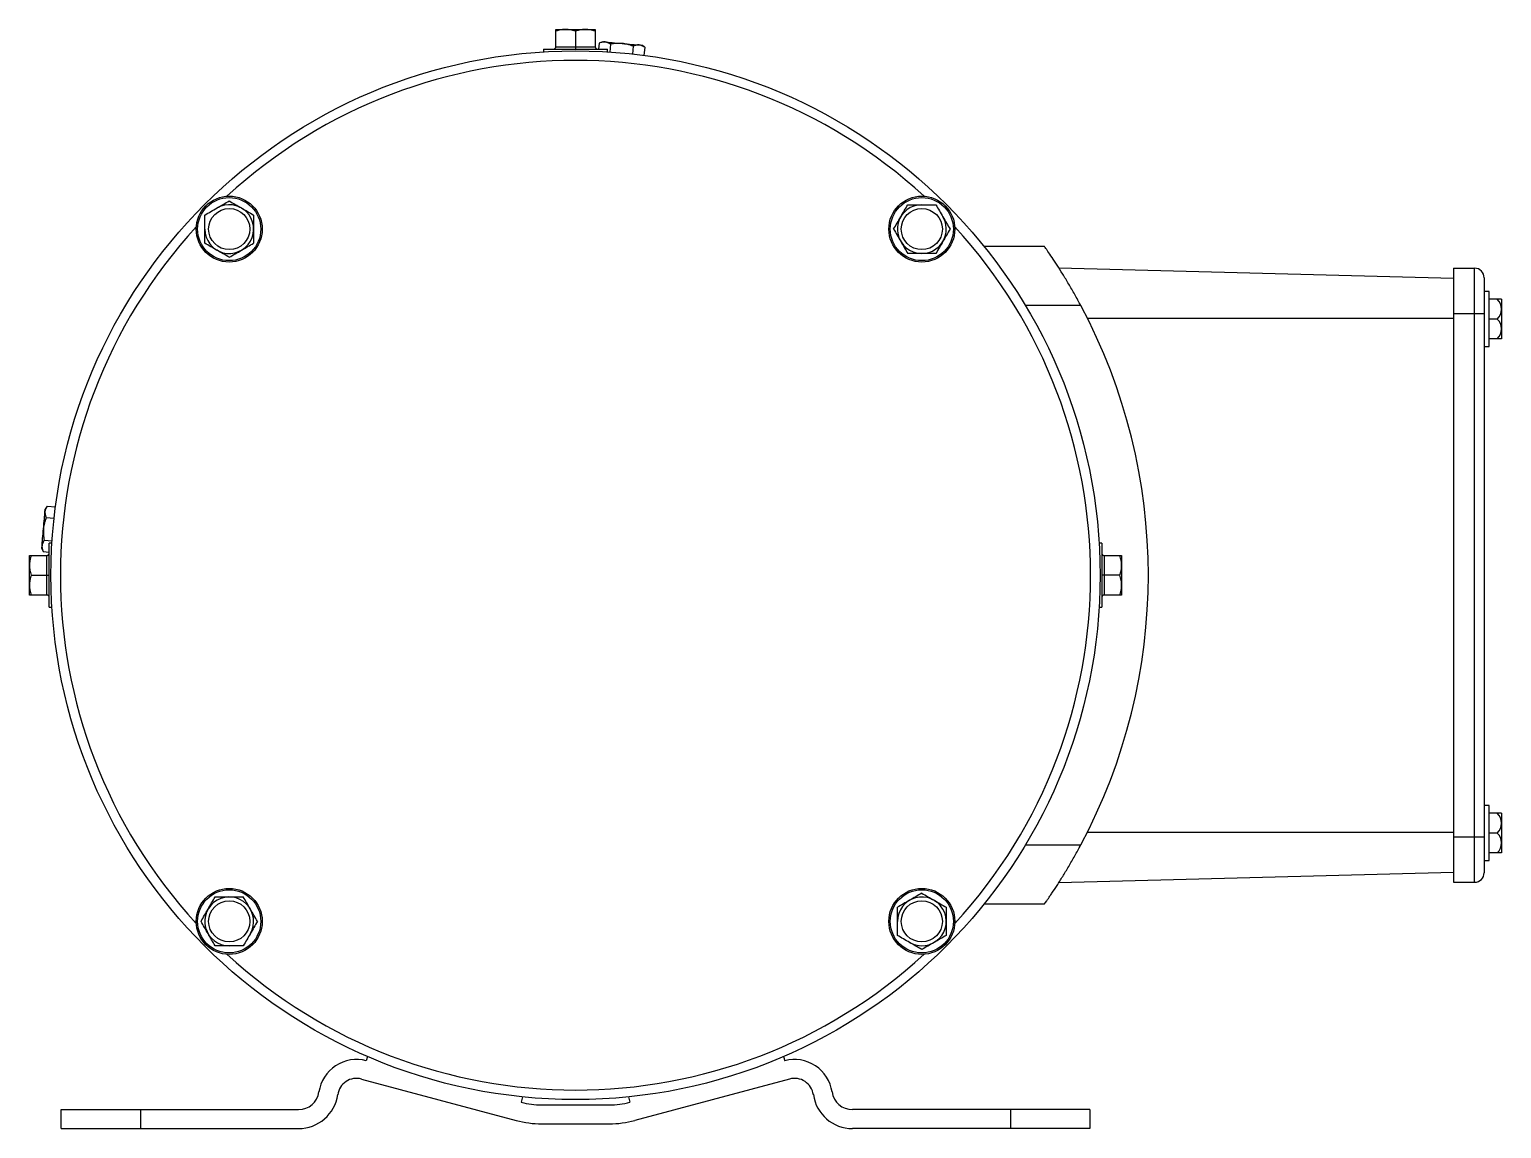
# Paper-space layout '_Left' of a CAD drawing. Header units: inches. Extents: x -3.45 to 5.85, y -3.5 to 3.45.
import ezdxf

# ---------------------------------------------------------------- set-up
doc = ezdxf.new("R2010")
doc.units = ezdxf.units.IN
doc.header["$MEASUREMENT"] = 0

psp = doc.layouts.new('_Left')

# ---------------------------------------------------------------- linework, layer by layer
at = {"color": 7, "linetype": 'Continuous', "lineweight": 25}
for p, q in [((-0.125, 3.341), (-0.125, 3.4398)), ((0, 3.4398), (0, 3.341)), ((0.125, 3.4398), (0.125, 3.341)), ((0.1494, 3.3636), (0.1461, 3.326)), ((0.1696, 3.3731), (0.1494, 3.3636)), ((0.2213, 3.3573), (0.217, 3.3079)), ((0.4371, 3.3384), (0.4187, 3.3513)), ((-0.2028, 3.326), (-0.2028, 3.3088)), ((-0.2028, 3.326), (0.2028, 3.326)), ((-0.125, 3.341), (0.125, 3.341)), ((0.2028, 3.3089), (0.2028, 3.326)), ((0.3651, 3.3447), (0.3607, 3.2953)), ((0.437, 3.3385), (0.4324, 3.2867)), ((2.5812, 2.08), (2.9628, 2.08)), ((3.0545, 1.9428), (5.5491, 1.8775)), ((5.5491, 1.941), (5.5491, -1.941)), ((5.5491, 1.941), (5.6821, 1.941)), ((5.6821, -1.941), (5.6821, 1.941)), ((5.7421, 1.881), (5.7421, -1.881)), ((5.7731, 1.794), (5.7421, 1.794)), ((5.7731, 1.446), (5.7731, 1.794)), ((3.1933, 1.705), (2.8429, 1.705)), ((5.8521, 1.745), (5.7731, 1.745)), ((5.8521, 1.745), (5.8521, 1.495)), ((3.2348, 1.625), (5.5491, 1.625)), ((5.5491, 1.655), (5.7421, 1.655)), ((5.8251, 1.62), (5.7731, 1.62)), ((5.8521, 1.495), (5.7731, 1.495)), ((5.7421, 1.446), (5.7731, 1.446)), ((-3.3384, 0.4371), (-3.3513, 0.4187)), ((-3.3385, 0.437), (-3.2867, 0.4324)), ((-3.3447, 0.3651), (-3.2953, 0.3607)), ((-3.3573, 0.2213), (-3.3079, 0.217)), ((-3.3088, 0.2028), (-3.326, 0.2028)), ((-3.326, -0.2028), (-3.326, 0.2028)), ((3.326, 0.2028), (3.3088, 0.2028)), ((3.326, 0.2028), (3.326, -0.2028)), ((-3.4398, 0.125), (-3.341, 0.125)), ((-3.3731, 0.1696), (-3.3636, 0.1494)), ((-3.3636, 0.1494), (-3.326, 0.1461)), ((-3.341, -0.125), (-3.341, 0.125)), ((3.341, 0.125), (3.341, -0.125)), ((3.341, 0.125), (3.4398, 0.125)), ((3.4398, 0), (3.341, 0)), ((-3.4398, 0), (-3.341, 0)), ((-3.341, -0.125), (-3.4398, -0.125)), ((3.4398, -0.125), (3.341, -0.125)), ((-3.326, -0.2028), (-3.3089, -0.2028)), ((3.3089, -0.2028), (3.326, -0.2028)), ((5.7731, -1.456), (5.7421, -1.456)), ((5.7731, -1.804), (5.7731, -1.456)), ((5.8521, -1.505), (5.7731, -1.505)), ((5.8521, -1.505), (5.8521, -1.755)), ((3.2348, -1.625), (5.5491, -1.625)), ((5.5491, -1.655), (5.7421, -1.655)), ((5.8251, -1.63), (5.7731, -1.63)), ((2.8429, -1.705), (3.1933, -1.705)), ((5.8521, -1.755), (5.7731, -1.755)), ((5.7421, -1.804), (5.7731, -1.804)), ((3.0545, -1.9428), (5.5491, -1.8775)), ((5.5491, -1.941), (5.6821, -1.941)), ((2.9628, -2.08), (2.5812, -2.08)), ((-1.3149, -3.0431), (-1.3221, -3.0697)), ((1.3149, -3.0431), (1.3221, -3.0697)), ((-1.353, -3.1853), (-0.3743, -3.4475)), ((1.353, -3.1853), (0.3743, -3.4475)), ((-0.3343, -3.2981), (-0.3434, -3.332)), ((-0.2139, -3.349), (0.2139, -3.349)), ((0.3343, -3.2981), (0.3434, -3.332)), ((-3.25, -3.4986), (-3.25, -3.379)), ((-3.25, -3.379), (-1.75, -3.379)), ((-2.75, -3.379), (-2.75, -3.4986)), ((3.25, -3.379), (1.75, -3.379)), ((2.75, -3.4986), (2.75, -3.379)), ((3.25, -3.379), (3.25, -3.4986)), ((-3.25, -3.4986), (-1.75, -3.4986)), ((-0.2139, -3.4686), (0.2139, -3.4686)), ((3.25, -3.4986), (1.75, -3.4986))]:
    psp.add_line(p, q, dxfattribs=at)
for centre, radius in [((0, 0), 3.315), ((-2.1885, 2.1885), 0.2085), ((-2.1885, 2.1885), 0.1995), ((2.1885, 2.1885), 0.2085), ((2.1885, 2.1885), 0.1995), ((-2.1885, 2.1885), 0.13), ((2.1885, 2.1885), 0.13), ((-2.1885, -2.1885), 0.2085), ((-2.1885, -2.1885), 0.1995), ((2.1885, -2.1885), 0.2085), ((2.1885, -2.1885), 0.1995), ((-2.1885, -2.1885), 0.13), ((2.1885, -2.1885), 0.13)]:
    psp.add_circle(centre, radius, dxfattribs=at)
for centre, radius, start, end in [((0, 0), 3.255, 47.41345, 132.58655), ((-2.1885, 2.1885), 0.1543, 180, 120), ((2.1885, 2.1885), 0.1543, 90, 30), ((0, 0), 3.255, 137.41345, 222.58655), ((0, 0), 3.255, 317.41345, 42.58655), ((5.6821, 1.881), 0.06, 0, 90), ((0, 0), 3.62, 331.90113, 28.09887), ((5.7638, 1.6814), 0.0883, 0.68537, 46.0185), ((5.7638, 1.6836), 0.0883, 313.9815, 359.31463), ((5.7638, 1.5564), 0.0883, 0.68537, 46.0185), ((5.7638, 1.5586), 0.0883, 313.9815, 359.31463), ((5.7638, -1.5686), 0.0883, 0.68537, 46.0185), ((5.7638, -1.5664), 0.0883, 313.9815, 359.31463), ((5.7638, -1.6936), 0.0883, 0.68537, 46.0185), ((5.7638, -1.6914), 0.0883, 313.9815, 359.31463), ((5.6821, -1.881), 0.06, 270, 0), ((-2.1885, -2.1885), 0.1543, 330, 270), ((2.1885, -2.1885), 0.1542, 240, 180), ((0, 0), 3.255, 227.41345, 312.58655), ((-1.3841, -3.3012), 0.2396, 75, 171.88876), ((1.3841, -3.3012), 0.2396, 8.11124, 105), ((-1.3841, -3.3012), 0.12, 75, 171.88876), ((1.3841, -3.3012), 0.12, 8.11124, 105), ((-1.75, -3.249), 0.13, 270, 351.88876), ((-1.75, -3.249), 0.2496, 270, 351.88876), ((-0.2139, -2.849), 0.5, 255, 270), ((0.2139, -2.849), 0.5, 270, 285), ((1.75, -3.249), 0.2496, 188.11124, 270), ((1.75, -3.249), 0.13, 188.11124, 270), ((-0.2139, -2.849), 0.6196, 255, 270), ((0.2139, -2.849), 0.6196, 270, 285)]:
    psp.add_arc(centre, radius, start, end, dxfattribs=at)
for points, knots in [([(-0.0625, 3.451), (-0.065, 3.451), (-0.0701, 3.4509), (-0.0777, 3.4503), (-0.0855, 3.4495), (-0.0958, 3.4478), (-0.1091, 3.4448), (-0.1196, 3.4415), (-0.125, 3.4398)], [0, 0, 0, 0, 0.11917, 0.239736, 0.361885, 0.4858, 0.734292, 1, 1, 1, 1]), ([(-0.125, 3.4398), (-0.125, 3.4407), (-0.125, 3.4425), (-0.125, 3.4447), (-0.125, 3.4466), (-0.125, 3.4487), (-0.125, 3.4506), (-0.125, 3.4509), (-0.125, 3.451)], [0, 0, 0, 0, 0.135032, 0.265717, 0.392175, 0.514535, 0.760293, 1, 1, 1, 1]), ([(-0.125, 3.451), (-0.125, 3.451), (-0.1192, 3.451), (-0.0973, 3.451), (-0.0814, 3.451), (-0.0625, 3.451)], [0, 0, 0, 0, 0.5, 0.5, 1, 1, 1, 1]), ([(0, 3.4398), (-0.0027, 3.4407), (-0.0082, 3.4425), (-0.0162, 3.4447), (-0.0241, 3.4466), (-0.0344, 3.4487), (-0.0471, 3.4506), (-0.0574, 3.4509), (-0.0625, 3.451)], [0, 0, 0, 0, 0.134916, 0.265485, 0.391827, 0.514071, 0.760071, 1, 1, 1, 1]), ([(-0.0625, 3.451), (-0.0436, 3.451), (-0.0218, 3.451), (0.0218, 3.451), (0.0436, 3.451), (0.0625, 3.451)], [0, 0, 0, 0, 0.5, 0.5, 1, 1, 1, 1]), ([(0.0625, 3.451), (0.06, 3.451), (0.0549, 3.4509), (0.0473, 3.4503), (0.0396, 3.4495), (0.0292, 3.4478), (0.0159, 3.4448), (0.0054, 3.4415), (0, 3.4398)], [0, 0, 0, 0, 0.1191638, 0.2397227, 0.3618656, 0.4857743, 0.7342655, 1, 1, 1, 1]), ([(0.125, 3.4398), (0.1222, 3.4407), (0.1168, 3.4425), (0.1088, 3.4447), (0.1009, 3.4466), (0.0906, 3.4487), (0.0778, 3.4506), (0.0676, 3.4509), (0.0625, 3.451)], [0, 0, 0, 0, 0.135068, 0.265787, 0.392274, 0.514662, 0.760355, 1, 1, 1, 1]), ([(0.0625, 3.451), (0.0814, 3.451), (0.0973, 3.451), (0.1192, 3.451), (0.125, 3.451), (0.125, 3.451)], [0, 0, 0, 0, 0.5, 0.5, 1, 1, 1, 1]), ([(0.125, 3.451), (0.125, 3.451), (0.125, 3.4509), (0.125, 3.4503), (0.125, 3.4495), (0.125, 3.4478), (0.125, 3.4448), (0.125, 3.4415), (0.125, 3.4398)], [0, 0, 0, 0, 0.119134, 0.239661, 0.361771, 0.485644, 0.734213, 1, 1, 1, 1]), ([(0.1863, 3.3716), (0.1849, 3.3717), (0.1819, 3.3719), (0.1775, 3.3717), (0.173, 3.3712), (0.1669, 3.3701), (0.159, 3.3678), (0.1527, 3.365), (0.1494, 3.3636)], [0, 0, 0, 0, 0.119134, 0.239661, 0.361771, 0.485644, 0.734213, 1, 1, 1, 1]), ([(0.2213, 3.3573), (0.2198, 3.3584), (0.2168, 3.3604), (0.2124, 3.363), (0.208, 3.3653), (0.2023, 3.3679), (0.1951, 3.3704), (0.1892, 3.3712), (0.1863, 3.3716)], [0, 0, 0, 0, 0.135032, 0.265717, 0.392175, 0.514535, 0.760293, 1, 1, 1, 1]), ([(0.1863, 3.3716), (0.1972, 3.3706), (0.2131, 3.3693), (0.2507, 3.366), (0.2724, 3.3641), (0.2942, 3.3622)], [0, 0, 0, 0, 0.5, 0.5, 1, 1, 1, 1]), ([(0.2942, 3.3622), (0.2912, 3.3624), (0.2854, 3.3628), (0.2766, 3.363), (0.2676, 3.3629), (0.2556, 3.3623), (0.24, 3.3607), (0.2277, 3.3585), (0.2213, 3.3573)], [0, 0, 0, 0, 0.11917, 0.239736, 0.361885, 0.4858, 0.734292, 1, 1, 1, 1]), ([(0.3651, 3.3447), (0.362, 3.3459), (0.3559, 3.3482), (0.3468, 3.3512), (0.338, 3.3539), (0.3263, 3.3571), (0.3118, 3.3602), (0.3, 3.3615), (0.2942, 3.3622)], [0, 0, 0, 0, 0.134916, 0.265485, 0.391827, 0.514071, 0.760071, 1, 1, 1, 1]), ([(0.2942, 3.3622), (0.3159, 3.3603), (0.3376, 3.3584), (0.3752, 3.3551), (0.3911, 3.3537), (0.402, 3.3527)], [0, 0, 0, 0, 0.5, 0.5, 1, 1, 1, 1]), ([(0.402, 3.3527), (0.4005, 3.3528), (0.3976, 3.353), (0.3932, 3.3528), (0.3887, 3.3523), (0.3826, 3.3512), (0.3747, 3.3489), (0.3683, 3.3462), (0.3651, 3.3447)], [0, 0, 0, 0, 0.119164, 0.239723, 0.361866, 0.485774, 0.734265, 1, 1, 1, 1]), ([(0.437, 3.3385), (0.4355, 3.3395), (0.4325, 3.3415), (0.4281, 3.3441), (0.4237, 3.3464), (0.418, 3.349), (0.4108, 3.3515), (0.4049, 3.3523), (0.402, 3.3527)], [0, 0, 0, 0, 0.135068, 0.265787, 0.392274, 0.514662, 0.760355, 1, 1, 1, 1]), ([(-0.14, 3.326), (-0.1391, 3.326), (-0.1376, 3.3261), (-0.1355, 3.3266), (-0.1334, 3.3275), (-0.1312, 3.3288), (-0.1287, 3.3309), (-0.1267, 3.3338), (-0.1253, 3.3373), (-0.1251, 3.3398), (-0.125, 3.341)], [0, 0, 0, 0, 0.11681, 0.212178, 0.286099, 0.425812, 0.549727, 0.708818, 0.858132, 1, 1, 1, 1]), ([(0, 3.341), (0, 3.3403), (0, 3.3388), (0, 3.3367), (0, 3.3346), (0, 3.3326), (0, 3.3306), (0, 3.3288), (0, 3.3273), (0, 3.3262), (0, 3.3261), (0, 3.326)], [0, 0, 0, 0, 0.084476, 0.171269, 0.260932, 0.353968, 0.450828, 0.574732, 0.714344, 0.833102, 1, 1, 1, 1]), ([(0.125, 3.341), (0.125, 3.3403), (0.1251, 3.3388), (0.1256, 3.3367), (0.1264, 3.3346), (0.1275, 3.3326), (0.1291, 3.3306), (0.1312, 3.3288), (0.1337, 3.3273), (0.1367, 3.3262), (0.1388, 3.3261), (0.14, 3.326)], [0, 0, 0, 0, 0.084476, 0.171269, 0.260932, 0.353968, 0.450828, 0.574732, 0.714344, 0.833102, 1, 1, 1, 1]), ([(-2.2656, 2.3221), (-2.2526, 2.3296), (-2.2393, 2.3373), (-2.2136, 2.3521), (-2.201, 2.3594), (-2.1885, 2.3666)], [0, 0, 0, 0, 0.5, 0.5, 1, 1, 1, 1]), ([(2.0549, 2.2656), (2.0625, 2.2787), (2.07, 2.2918), (2.0848, 2.3175), (2.0922, 2.3302), (2.0994, 2.3427)], [0, 0, 0, 0, 0.5, 0.5, 1, 1, 1, 1]), ([(2.1885, 2.3427), (2.2036, 2.3427), (2.2187, 2.3427), (2.2484, 2.3427), (2.263, 2.3427), (2.2776, 2.3427)], [0, 0, 0, 0, 0.5, 0.5, 1, 1, 1, 1]), ([(2.2776, 2.3427), (2.2848, 2.3302), (2.2922, 2.3173), (2.3071, 2.2916), (2.3145, 2.2787), (2.3221, 2.2656)], [0, 0, 0, 0, 0.5, 0.5, 1, 1, 1, 1]), ([(-2.3427, 2.2776), (-2.3302, 2.2848), (-2.3173, 2.2922), (-2.2916, 2.3071), (-2.2787, 2.3145), (-2.2656, 2.3221)], [0, 0, 0, 0, 0.5, 0.5, 1, 1, 1, 1]), ([(-2.3427, 2.1885), (-2.3427, 2.2036), (-2.3427, 2.2187), (-2.3427, 2.2484), (-2.3427, 2.263), (-2.3427, 2.2776)], [0, 0, 0, 0, 0.5, 0.5, 1, 1, 1, 1]), ([(-2.1114, 2.3221), (-2.0983, 2.3145), (-2.0852, 2.307), (-2.0595, 2.2921), (-2.0468, 2.2848), (-2.0342, 2.2776)], [0, 0, 0, 0, 0.5, 0.5, 1, 1, 1, 1]), ([(2.3221, 2.2656), (2.3296, 2.2526), (2.3373, 2.2393), (2.3521, 2.2136), (2.3594, 2.201), (2.3666, 2.1885)], [0, 0, 0, 0, 0.5, 0.5, 1, 1, 1, 1]), ([(-2.0342, 2.1885), (-2.0342, 2.1734), (-2.0342, 2.1583), (-2.0342, 2.1286), (-2.0342, 2.114), (-2.0342, 2.0994)], [0, 0, 0, 0, 0.5, 0.5, 1, 1, 1, 1]), ([(2.0104, 2.1885), (2.0176, 2.1759), (2.025, 2.1631), (2.0399, 2.1374), (2.0474, 2.1244), (2.0549, 2.1114)], [0, 0, 0, 0, 0.5, 0.5, 1, 1, 1, 1]), ([(-2.2656, 2.0549), (-2.2787, 2.0625), (-2.2918, 2.07), (-2.3175, 2.0848), (-2.3302, 2.0922), (-2.3427, 2.0994)], [0, 0, 0, 0, 0.5, 0.5, 1, 1, 1, 1]), ([(-2.1885, 2.0104), (-2.1759, 2.0176), (-2.1631, 2.025), (-2.1374, 2.0399), (-2.1244, 2.0474), (-2.1114, 2.0549)], [0, 0, 0, 0, 0.5, 0.5, 1, 1, 1, 1]), ([(-2.1114, 2.0549), (-2.0983, 2.0625), (-2.0851, 2.0701), (-2.0594, 2.0849), (-2.0467, 2.0922), (-2.0342, 2.0994)], [0, 0, 0, 0, 0.5, 0.5, 1, 1, 1, 1]), ([(2.0549, 2.1114), (2.0625, 2.0983), (2.0701, 2.0851), (2.0849, 2.0594), (2.0922, 2.0467), (2.0994, 2.0342)], [0, 0, 0, 0, 0.5, 0.5, 1, 1, 1, 1]), ([(2.3221, 2.1114), (2.3145, 2.0983), (2.307, 2.0852), (2.2921, 2.0595), (2.2848, 2.0468), (2.2776, 2.0342)], [0, 0, 0, 0, 0.5, 0.5, 1, 1, 1, 1]), ([(3.1933, 1.705), (3.1807, 1.7287), (3.1679, 1.7519), (3.1424, 1.7974), (3.1296, 1.8196), (3.1103, 1.8521), (3.1039, 1.8629), (3.0911, 1.884), (3.0848, 1.8943), (3.0664, 1.9242), (3.0545, 1.943), (3.0318, 1.9782), (3.0209, 1.9947), (3.0015, 2.0238), (2.9929, 2.0364), (2.982, 2.0524), (2.9787, 2.0571), (2.9731, 2.0652), (2.9707, 2.0687), (2.9668, 2.0742), (2.9653, 2.0764), (2.9633, 2.0793), (2.9628, 2.08), (2.9628, 2.08)], [0, 0, 0, 0, 0.125, 0.125, 0.25, 0.25, 0.3125, 0.3125, 0.375, 0.375, 0.5, 0.5, 0.625, 0.625, 0.75, 0.75, 0.8125, 0.8125, 0.875, 0.875, 0.9375, 0.9375, 1, 1, 1, 1]), ([(2.1885, 2.0342), (2.1734, 2.0342), (2.1583, 2.0342), (2.1286, 2.0342), (2.114, 2.0342), (2.0994, 2.0342)], [0, 0, 0, 0, 0.5, 0.5, 1, 1, 1, 1]), ([(-3.3622, 0.2942), (-3.3603, 0.3159), (-3.3584, 0.3376), (-3.3551, 0.3752), (-3.3537, 0.3911), (-3.3527, 0.402)], [0, 0, 0, 0, 0.5, 0.5, 1, 1, 1, 1]), ([(-3.3527, 0.402), (-3.3528, 0.4005), (-3.353, 0.3976), (-3.3528, 0.3932), (-3.3523, 0.3887), (-3.3512, 0.3826), (-3.3489, 0.3747), (-3.3462, 0.3683), (-3.3447, 0.3651)], [0, 0, 0, 0, 0.119164, 0.239723, 0.361866, 0.485774, 0.734265, 1, 1, 1, 1]), ([(-3.3385, 0.437), (-3.3395, 0.4355), (-3.3415, 0.4325), (-3.3441, 0.4281), (-3.3464, 0.4237), (-3.349, 0.418), (-3.3515, 0.4108), (-3.3523, 0.4049), (-3.3527, 0.402)], [0, 0, 0, 0, 0.135068, 0.265787, 0.392274, 0.514662, 0.760355, 1, 1, 1, 1]), ([(-3.3716, 0.1863), (-3.3706, 0.1972), (-3.3693, 0.2131), (-3.366, 0.2507), (-3.3641, 0.2724), (-3.3622, 0.2942)], [0, 0, 0, 0, 0.5, 0.5, 1, 1, 1, 1]), ([(-3.3622, 0.2942), (-3.3624, 0.2912), (-3.3628, 0.2854), (-3.363, 0.2766), (-3.3629, 0.2676), (-3.3623, 0.2556), (-3.3607, 0.24), (-3.3585, 0.2277), (-3.3573, 0.2213)], [0, 0, 0, 0, 0.11917, 0.239736, 0.361885, 0.4858, 0.734292, 1, 1, 1, 1]), ([(-3.3447, 0.3651), (-3.3459, 0.362), (-3.3482, 0.3559), (-3.3512, 0.3468), (-3.3539, 0.338), (-3.3571, 0.3263), (-3.3602, 0.3118), (-3.3615, 0.3), (-3.3622, 0.2942)], [0, 0, 0, 0, 0.1349157, 0.2654853, 0.3918269, 0.5140709, 0.7600707, 1, 1, 1, 1]), ([(-3.3716, 0.1863), (-3.3717, 0.1849), (-3.3719, 0.1819), (-3.3717, 0.1775), (-3.3712, 0.173), (-3.3701, 0.1669), (-3.3678, 0.159), (-3.365, 0.1527), (-3.3636, 0.1494)], [0, 0, 0, 0, 0.119134, 0.239661, 0.361771, 0.485644, 0.734213, 1, 1, 1, 1]), ([(-3.3573, 0.2213), (-3.3584, 0.2198), (-3.3604, 0.2168), (-3.363, 0.2124), (-3.3653, 0.208), (-3.3679, 0.2023), (-3.3704, 0.1951), (-3.3712, 0.1892), (-3.3716, 0.1863)], [0, 0, 0, 0, 0.135032, 0.265717, 0.392175, 0.514535, 0.760293, 1, 1, 1, 1]), ([(-3.4398, 0.125), (-3.4407, 0.1222), (-3.4425, 0.1168), (-3.4447, 0.1088), (-3.4466, 0.1009), (-3.4487, 0.0906), (-3.4506, 0.0778), (-3.4509, 0.0676), (-3.451, 0.0625)], [0, 0, 0, 0, 0.135068, 0.265787, 0.392274, 0.514662, 0.760355, 1, 1, 1, 1]), ([(-3.451, 0.125), (-3.451, 0.125), (-3.4509, 0.125), (-3.4503, 0.125), (-3.4495, 0.125), (-3.4478, 0.125), (-3.4448, 0.125), (-3.4415, 0.125), (-3.4398, 0.125)], [0, 0, 0, 0, 0.119134, 0.2396613, 0.3617706, 0.4856436, 0.7342133, 1, 1, 1, 1]), ([(-3.451, 0.0625), (-3.451, 0.0814), (-3.451, 0.0973), (-3.451, 0.1192), (-3.451, 0.125), (-3.451, 0.125)], [0, 0, 0, 0, 0.5, 0.5, 1, 1, 1, 1]), ([(-3.341, 0.125), (-3.3403, 0.125), (-3.3388, 0.1251), (-3.3367, 0.1256), (-3.3346, 0.1264), (-3.3326, 0.1275), (-3.3306, 0.1291), (-3.3288, 0.1312), (-3.3273, 0.1337), (-3.3262, 0.1367), (-3.3261, 0.1388), (-3.326, 0.14)], [0, 0, 0, 0, 0.084476, 0.171269, 0.260932, 0.353968, 0.450828, 0.574732, 0.714344, 0.833102, 1, 1, 1, 1]), ([(3.326, 0.14), (3.326, 0.1391), (3.3261, 0.1376), (3.3266, 0.1355), (3.3275, 0.1334), (3.3288, 0.1312), (3.3309, 0.1287), (3.3338, 0.1267), (3.3373, 0.1253), (3.3398, 0.1251), (3.341, 0.125)], [0, 0, 0, 0, 0.1168102, 0.2121776, 0.2860986, 0.4258117, 0.549727, 0.7088181, 0.8581317, 1, 1, 1, 1]), ([(3.451, 0.0625), (3.451, 0.065), (3.4509, 0.0701), (3.4503, 0.0777), (3.4495, 0.0855), (3.4478, 0.0958), (3.4448, 0.1091), (3.4415, 0.1196), (3.4398, 0.125)], [0, 0, 0, 0, 0.11917, 0.239736, 0.361885, 0.4858, 0.734292, 1, 1, 1, 1]), ([(3.4398, 0.125), (3.4407, 0.125), (3.4425, 0.125), (3.4447, 0.125), (3.4466, 0.125), (3.4487, 0.125), (3.4506, 0.125), (3.4509, 0.125), (3.451, 0.125)], [0, 0, 0, 0, 0.135032, 0.265717, 0.392175, 0.514535, 0.760293, 1, 1, 1, 1]), ([(3.451, 0.125), (3.451, 0.125), (3.451, 0.1192), (3.451, 0.0973), (3.451, 0.0814), (3.451, 0.0625)], [0, 0, 0, 0, 0.5, 0.5, 1, 1, 1, 1]), ([(-3.451, 0.0625), (-3.451, 0.06), (-3.4509, 0.0549), (-3.4503, 0.0473), (-3.4495, 0.0396), (-3.4478, 0.0292), (-3.4448, 0.0159), (-3.4415, 0.0054), (-3.4398, 0)], [0, 0, 0, 0, 0.119164, 0.239723, 0.361866, 0.485774, 0.734265, 1, 1, 1, 1]), ([(-3.451, -0.0625), (-3.451, -0.0436), (-3.451, -0.0218), (-3.451, 0.0218), (-3.451, 0.0436), (-3.451, 0.0625)], [0, 0, 0, 0, 0.5, 0.5, 1, 1, 1, 1]), ([(-3.341, 0), (-3.3403, 0), (-3.3388, 0), (-3.3367, 0), (-3.3346, 0), (-3.3326, 0), (-3.3306, 0), (-3.3288, 0), (-3.3273, 0), (-3.3262, 0), (-3.3261, 0), (-3.326, 0)], [0, 0, 0, 0, 0.084476, 0.171269, 0.260932, 0.353968, 0.450828, 0.574732, 0.714344, 0.833102, 1, 1, 1, 1]), ([(3.341, 0), (3.3403, 0), (3.3388, 0), (3.3367, 0), (3.3346, 0), (3.3326, 0), (3.3306, 0), (3.3288, 0), (3.3273, 0), (3.3262, 0), (3.3261, 0), (3.326, 0)], [0, 0, 0, 0, 0.084476, 0.171269, 0.260932, 0.353968, 0.450828, 0.574732, 0.714344, 0.833102, 1, 1, 1, 1]), ([(3.4398, 0), (3.4407, 0.0027), (3.4425, 0.0082), (3.4447, 0.0162), (3.4466, 0.0241), (3.4487, 0.0344), (3.4506, 0.0471), (3.4509, 0.0574), (3.451, 0.0625)], [0, 0, 0, 0, 0.134916, 0.265485, 0.391827, 0.514071, 0.760071, 1, 1, 1, 1]), ([(3.451, -0.0625), (3.451, -0.06), (3.4509, -0.0549), (3.4503, -0.0473), (3.4495, -0.0396), (3.4478, -0.0292), (3.4448, -0.0159), (3.4415, -0.0054), (3.4398, 0)], [0, 0, 0, 0, 0.119164, 0.239723, 0.361866, 0.485774, 0.734265, 1, 1, 1, 1]), ([(3.451, 0.0625), (3.451, 0.0436), (3.451, 0.0218), (3.451, -0.0218), (3.451, -0.0436), (3.451, -0.0625)], [0, 0, 0, 0, 0.5, 0.5, 1, 1, 1, 1]), ([(-3.4398, 0), (-3.4407, -0.0027), (-3.4425, -0.0082), (-3.4447, -0.0162), (-3.4466, -0.0241), (-3.4487, -0.0344), (-3.4506, -0.0471), (-3.4509, -0.0574), (-3.451, -0.0625)], [0, 0, 0, 0, 0.1349157, 0.2654853, 0.3918269, 0.5140709, 0.7600707, 1, 1, 1, 1]), ([(-3.451, -0.0625), (-3.451, -0.065), (-3.4509, -0.0701), (-3.4503, -0.0777), (-3.4495, -0.0855), (-3.4478, -0.0958), (-3.4448, -0.1091), (-3.4415, -0.1196), (-3.4398, -0.125)], [0, 0, 0, 0, 0.11917, 0.239736, 0.361885, 0.4858, 0.734292, 1, 1, 1, 1]), ([(-3.451, -0.125), (-3.451, -0.125), (-3.451, -0.1192), (-3.451, -0.0973), (-3.451, -0.0814), (-3.451, -0.0625)], [0, 0, 0, 0, 0.5, 0.5, 1, 1, 1, 1]), ([(3.4398, -0.125), (3.4407, -0.1222), (3.4425, -0.1168), (3.4447, -0.1088), (3.4466, -0.1009), (3.4487, -0.0906), (3.4506, -0.0778), (3.4509, -0.0676), (3.451, -0.0625)], [0, 0, 0, 0, 0.135068, 0.265787, 0.392274, 0.514662, 0.760355, 1, 1, 1, 1]), ([(3.451, -0.0625), (3.451, -0.0814), (3.451, -0.0973), (3.451, -0.1192), (3.451, -0.125), (3.451, -0.125)], [0, 0, 0, 0, 0.5, 0.5, 1, 1, 1, 1]), ([(-3.4398, -0.125), (-3.4407, -0.125), (-3.4425, -0.125), (-3.4447, -0.125), (-3.4466, -0.125), (-3.4487, -0.125), (-3.4506, -0.125), (-3.4509, -0.125), (-3.451, -0.125)], [0, 0, 0, 0, 0.135032, 0.265717, 0.392175, 0.514535, 0.760293, 1, 1, 1, 1]), ([(-3.326, -0.14), (-3.326, -0.1391), (-3.3261, -0.1376), (-3.3266, -0.1355), (-3.3275, -0.1334), (-3.3288, -0.1312), (-3.3309, -0.1287), (-3.3338, -0.1267), (-3.3373, -0.1253), (-3.3398, -0.1251), (-3.341, -0.125)], [0, 0, 0, 0, 0.11681, 0.212178, 0.286099, 0.425812, 0.549727, 0.708818, 0.858132, 1, 1, 1, 1]), ([(3.341, -0.125), (3.3403, -0.125), (3.3388, -0.1251), (3.3367, -0.1256), (3.3346, -0.1264), (3.3326, -0.1275), (3.3306, -0.1291), (3.3288, -0.1312), (3.3273, -0.1337), (3.3262, -0.1367), (3.3261, -0.1388), (3.326, -0.14)], [0, 0, 0, 0, 0.084476, 0.171269, 0.260932, 0.353968, 0.450828, 0.574732, 0.714344, 0.833102, 1, 1, 1, 1]), ([(3.451, -0.125), (3.451, -0.125), (3.4509, -0.125), (3.4503, -0.125), (3.4495, -0.125), (3.4478, -0.125), (3.4448, -0.125), (3.4415, -0.125), (3.4398, -0.125)], [0, 0, 0, 0, 0.119134, 0.239661, 0.361771, 0.485644, 0.734213, 1, 1, 1, 1]), ([(2.9628, -2.08), (2.9628, -2.08), (2.9648, -2.0771), (2.9706, -2.0688), (2.973, -2.0653), (2.9787, -2.0572), (2.9819, -2.0525), (2.9891, -2.042), (2.993, -2.0362), (3.0016, -2.0236), (3.0062, -2.0167), (3.0208, -1.9949), (3.0314, -1.9788), (3.0485, -1.9523), (3.0544, -1.943), (3.0663, -1.9241), (3.0724, -1.9144), (3.0909, -1.8845), (3.1036, -1.8636), (3.1294, -1.8198), (3.1423, -1.7975), (3.168, -1.7519), (3.1807, -1.7287), (3.1933, -1.705)], [0, 0, 0, 0, 0.125, 0.125, 0.1875, 0.1875, 0.25, 0.25, 0.3125, 0.3125, 0.375, 0.375, 0.5, 0.5, 0.5625, 0.5625, 0.625, 0.625, 0.75, 0.75, 0.875, 0.875, 1, 1, 1, 1]), ([(-2.3221, -2.1114), (-2.3145, -2.0983), (-2.307, -2.0852), (-2.2921, -2.0595), (-2.2848, -2.0468), (-2.2776, -2.0342)], [0, 0, 0, 0, 0.5, 0.5, 1, 1, 1, 1]), ([(-2.1885, -2.0342), (-2.1734, -2.0342), (-2.1583, -2.0342), (-2.1286, -2.0342), (-2.114, -2.0342), (-2.0994, -2.0342)], [0, 0, 0, 0, 0.5, 0.5, 1, 1, 1, 1]), ([(-2.0549, -2.1114), (-2.0625, -2.0983), (-2.0701, -2.0851), (-2.0849, -2.0594), (-2.0922, -2.0467), (-2.0994, -2.0342)], [0, 0, 0, 0, 0.5, 0.5, 1, 1, 1, 1]), ([(2.1885, -2.0104), (2.1759, -2.0176), (2.1631, -2.025), (2.1374, -2.0399), (2.1244, -2.0474), (2.1114, -2.0549)], [0, 0, 0, 0, 0.5, 0.5, 1, 1, 1, 1]), ([(-2.0104, -2.1885), (-2.0176, -2.1759), (-2.025, -2.1631), (-2.0399, -2.1374), (-2.0474, -2.1244), (-2.0549, -2.1114)], [0, 0, 0, 0, 0.5, 0.5, 1, 1, 1, 1]), ([(2.1114, -2.0549), (2.0983, -2.0625), (2.0851, -2.0701), (2.0594, -2.0849), (2.0467, -2.0922), (2.0342, -2.0994)], [0, 0, 0, 0, 0.5, 0.5, 1, 1, 1, 1]), ([(2.0342, -2.1885), (2.0342, -2.1734), (2.0342, -2.1583), (2.0342, -2.1286), (2.0342, -2.114), (2.0342, -2.0994)], [0, 0, 0, 0, 0.5, 0.5, 1, 1, 1, 1]), ([(2.2656, -2.0549), (2.2787, -2.0625), (2.2918, -2.07), (2.3175, -2.0848), (2.3302, -2.0922), (2.3427, -2.0994)], [0, 0, 0, 0, 0.5, 0.5, 1, 1, 1, 1]), ([(-2.3221, -2.2656), (-2.3296, -2.2526), (-2.3373, -2.2393), (-2.3521, -2.2136), (-2.3594, -2.201), (-2.3666, -2.1885)], [0, 0, 0, 0, 0.5, 0.5, 1, 1, 1, 1]), ([(2.3427, -2.1885), (2.3427, -2.2036), (2.3427, -2.2187), (2.3427, -2.2484), (2.3427, -2.263), (2.3427, -2.2776)], [0, 0, 0, 0, 0.5, 0.5, 1, 1, 1, 1]), ([(-2.2776, -2.3427), (-2.2848, -2.3302), (-2.2922, -2.3173), (-2.3071, -2.2916), (-2.3145, -2.2787), (-2.3221, -2.2656)], [0, 0, 0, 0, 0.5, 0.5, 1, 1, 1, 1]), ([(-2.0549, -2.2656), (-2.0625, -2.2787), (-2.07, -2.2918), (-2.0848, -2.3175), (-2.0922, -2.3302), (-2.0994, -2.3427)], [0, 0, 0, 0, 0.5, 0.5, 1, 1, 1, 1]), ([(2.1114, -2.3221), (2.0983, -2.3145), (2.0852, -2.307), (2.0595, -2.2921), (2.0468, -2.2848), (2.0342, -2.2776)], [0, 0, 0, 0, 0.5, 0.5, 1, 1, 1, 1]), ([(2.2656, -2.3221), (2.2526, -2.3296), (2.2393, -2.3373), (2.2136, -2.3521), (2.201, -2.3594), (2.1885, -2.3666)], [0, 0, 0, 0, 0.5, 0.5, 1, 1, 1, 1]), ([(2.3427, -2.2776), (2.3302, -2.2848), (2.3173, -2.2922), (2.2916, -2.3071), (2.2787, -2.3145), (2.2656, -2.3221)], [0, 0, 0, 0, 0.5, 0.5, 1, 1, 1, 1]), ([(-2.1885, -2.3427), (-2.2036, -2.3427), (-2.2187, -2.3427), (-2.2484, -2.3427), (-2.263, -2.3427), (-2.2776, -2.3427)], [0, 0, 0, 0, 0.5, 0.5, 1, 1, 1, 1])]:
    psp.add_open_spline(points, degree=3, knots=knots, dxfattribs=at)
for points in [[(0.1696, 3.3731), (0.1696, 3.3731), (0.1754, 3.3725), (0.1863, 3.3716)], [(0.402, 3.3527), (0.4129, 3.3518), (0.4187, 3.3513), (0.4187, 3.3513)], [(-2.1885, 2.3666), (-2.1633, 2.352), (-2.1377, 2.3373), (-2.1114, 2.3221)], [(2.0994, 2.3427), (2.1286, 2.3427), (2.1582, 2.3427), (2.1885, 2.3427)], [(-2.0342, 2.2776), (-2.0342, 2.2484), (-2.0342, 2.2188), (-2.0342, 2.1885)], [(2.0104, 2.1885), (2.025, 2.2137), (2.0397, 2.2393), (2.0549, 2.2656)], [(-2.3427, 2.0994), (-2.3427, 2.1286), (-2.3427, 2.1582), (-2.3427, 2.1885)], [(2.3666, 2.1885), (2.352, 2.1633), (2.3373, 2.1377), (2.3221, 2.1114)], [(-2.1885, 2.0104), (-2.2137, 2.025), (-2.2393, 2.0397), (-2.2656, 2.0549)], [(2.2776, 2.0342), (2.2484, 2.0342), (2.2188, 2.0342), (2.1885, 2.0342)], [(-3.3527, 0.402), (-3.3518, 0.4129), (-3.3513, 0.4187), (-3.3513, 0.4187)], [(-3.3731, 0.1696), (-3.3731, 0.1696), (-3.3725, 0.1754), (-3.3716, 0.1863)], [(-2.2776, -2.0342), (-2.2484, -2.0342), (-2.2188, -2.0342), (-2.1885, -2.0342)], [(2.1885, -2.0104), (2.2137, -2.025), (2.2393, -2.0397), (2.2656, -2.0549)], [(-2.3666, -2.1885), (-2.352, -2.1633), (-2.3373, -2.1377), (-2.3221, -2.1114)], [(2.3427, -2.0994), (2.3427, -2.1286), (2.3427, -2.1582), (2.3427, -2.1885)], [(-2.0104, -2.1885), (-2.025, -2.2137), (-2.0397, -2.2393), (-2.0549, -2.2656)], [(2.0342, -2.2776), (2.0342, -2.2484), (2.0342, -2.2188), (2.0342, -2.1885)], [(2.1885, -2.3666), (2.1633, -2.352), (2.1377, -2.3373), (2.1114, -2.3221)], [(-2.0994, -2.3427), (-2.1286, -2.3427), (-2.1582, -2.3427), (-2.1885, -2.3427)]]:
    psp.add_open_spline(points, degree=3, dxfattribs=at)

doc.saveas('drawing.dxf')
